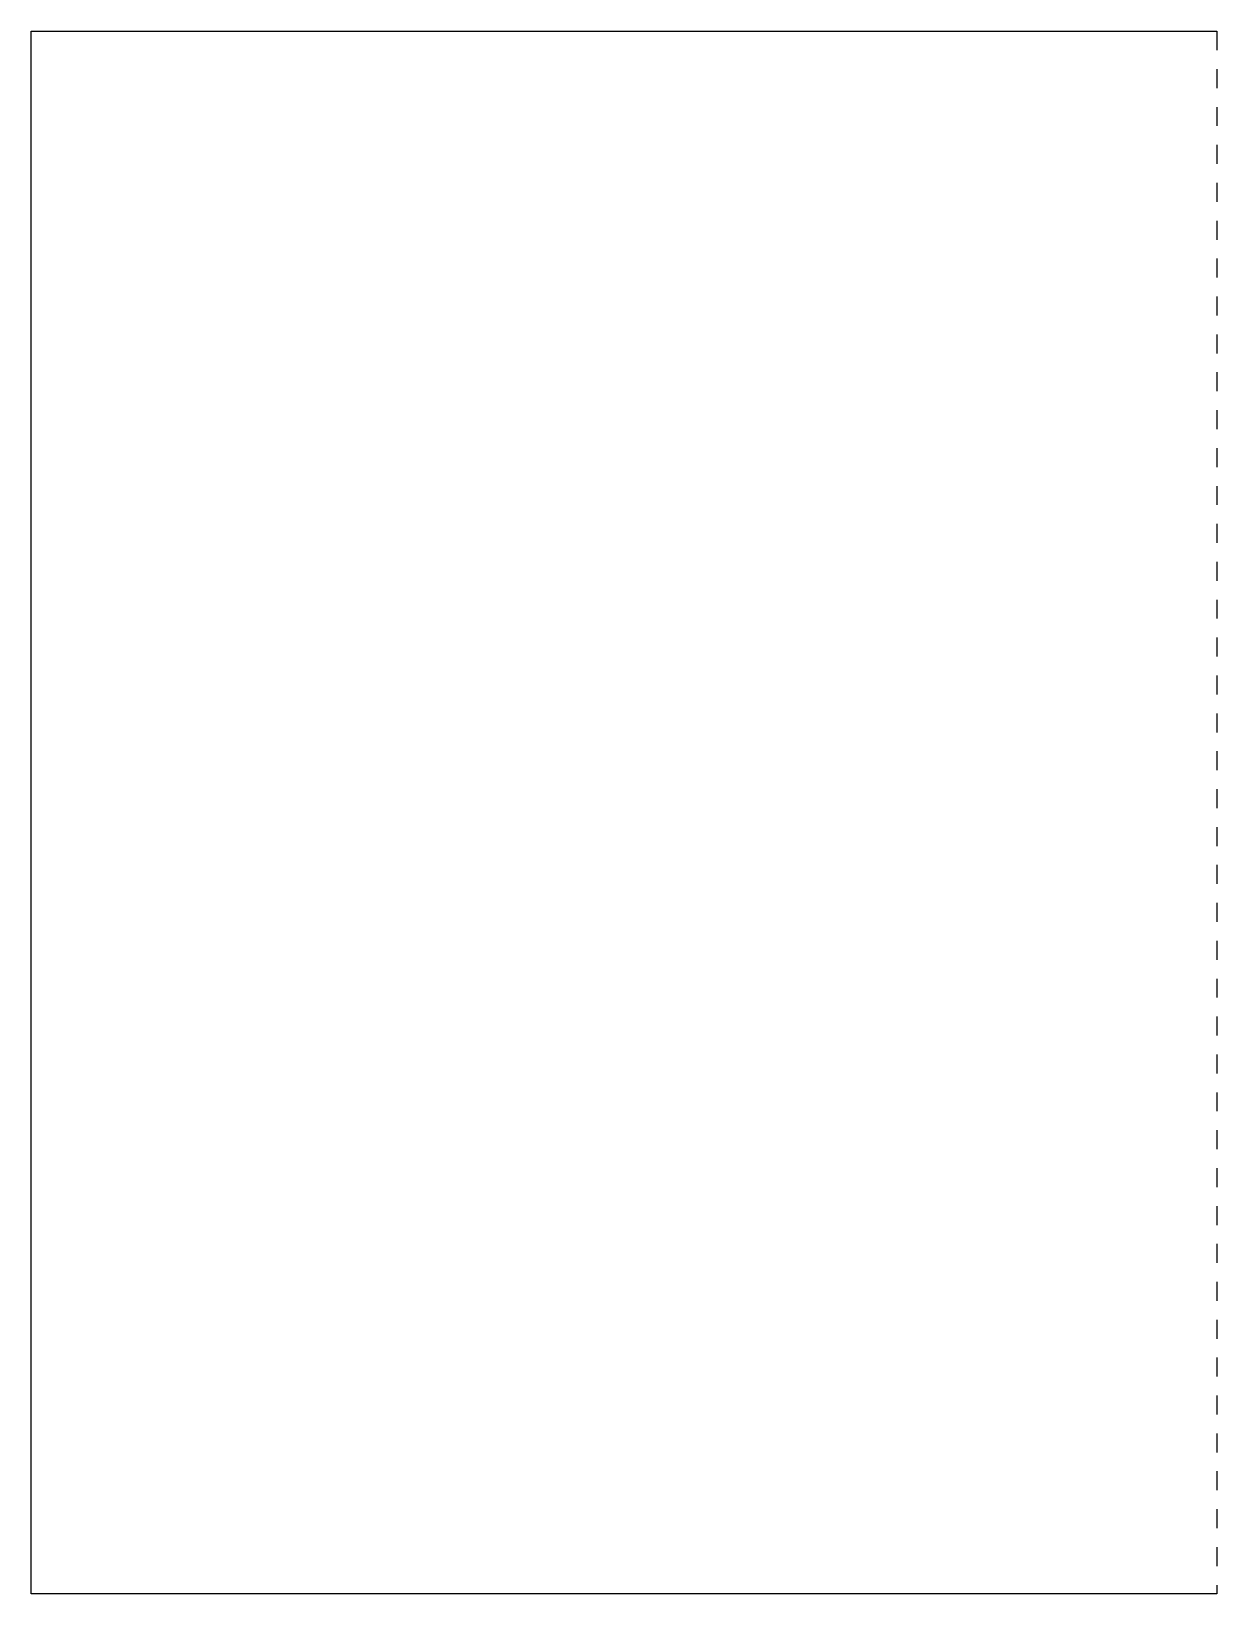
# Model space of a CAD drawing. Header units: millimetres. Extents: x -141 to 124, y -80 to 95.
# Drawn here: x -140.9 to -8.5, y -79.8 to 94.7 of the extents above; entities that cross this region are included whole.
import ezdxf
from ezdxf.lldxf.tags import DXFTag

# ---------------------------------------------------------------- set-up
doc = ezdxf.new("R2010")
doc.units = ezdxf.units.MM
doc.header["$MEASUREMENT"] = 0
doc.layers.add('Capa 1', color=7, linetype='Continuous')
tags = doc.linetypes.add('New Line1', pattern=[0.2, 0.1, -0.1]).pattern_tags.tags
tags[6:7] = [DXFTag(74, 4), DXFTag(75, 0), DXFTag(340, '0'), DXFTag(46, 1.0), DXFTag(50, 0.0), DXFTag(44, 0.0), DXFTag(45, 0.0)]
tags[4:5] = [DXFTag(74, 4), DXFTag(75, 0), DXFTag(340, '0'), DXFTag(46, 1.0), DXFTag(50, 0.0), DXFTag(44, 0.0), DXFTag(45, 0.0)]
tags = doc.linetypes.add('New Line10', pattern=[0.2, 0.1, -0.1]).pattern_tags.tags
tags[6:7] = [DXFTag(74, 4), DXFTag(75, 0), DXFTag(340, '0'), DXFTag(46, 1.0), DXFTag(50, 0.0), DXFTag(44, 0.0), DXFTag(45, 0.0)]
tags[4:5] = [DXFTag(74, 4), DXFTag(75, 0), DXFTag(340, '0'), DXFTag(46, 1.0), DXFTag(50, 0.0), DXFTag(44, 0.0), DXFTag(45, 0.0)]
tags = doc.linetypes.add('New Line11', pattern=[0.2, 0.1, -0.1]).pattern_tags.tags
tags[6:7] = [DXFTag(74, 4), DXFTag(75, 0), DXFTag(340, '0'), DXFTag(46, 1.0), DXFTag(50, 0.0), DXFTag(44, 0.0), DXFTag(45, 0.0)]
tags[4:5] = [DXFTag(74, 4), DXFTag(75, 0), DXFTag(340, '0'), DXFTag(46, 1.0), DXFTag(50, 0.0), DXFTag(44, 0.0), DXFTag(45, 0.0)]
tags = doc.linetypes.add('New Line12', pattern=[0.2, 0.1, -0.1]).pattern_tags.tags
tags[6:7] = [DXFTag(74, 4), DXFTag(75, 0), DXFTag(340, '0'), DXFTag(46, 1.0), DXFTag(50, 0.0), DXFTag(44, 0.0), DXFTag(45, 0.0)]
tags[4:5] = [DXFTag(74, 4), DXFTag(75, 0), DXFTag(340, '0'), DXFTag(46, 1.0), DXFTag(50, 0.0), DXFTag(44, 0.0), DXFTag(45, 0.0)]
tags = doc.linetypes.add('New Line13', pattern=[0.2, 0.1, -0.1]).pattern_tags.tags
tags[6:7] = [DXFTag(74, 4), DXFTag(75, 0), DXFTag(340, '0'), DXFTag(46, 1.0), DXFTag(50, 0.0), DXFTag(44, 0.0), DXFTag(45, 0.0)]
tags[4:5] = [DXFTag(74, 4), DXFTag(75, 0), DXFTag(340, '0'), DXFTag(46, 1.0), DXFTag(50, 0.0), DXFTag(44, 0.0), DXFTag(45, 0.0)]
tags = doc.linetypes.add('New Line14', pattern=[0.2, 0.1, -0.1]).pattern_tags.tags
tags[6:7] = [DXFTag(74, 4), DXFTag(75, 0), DXFTag(340, '0'), DXFTag(46, 1.0), DXFTag(50, 0.0), DXFTag(44, 0.0), DXFTag(45, 0.0)]
tags[4:5] = [DXFTag(74, 4), DXFTag(75, 0), DXFTag(340, '0'), DXFTag(46, 1.0), DXFTag(50, 0.0), DXFTag(44, 0.0), DXFTag(45, 0.0)]
tags = doc.linetypes.add('New Line15', pattern=[0.2, 0.1, -0.1]).pattern_tags.tags
tags[6:7] = [DXFTag(74, 4), DXFTag(75, 0), DXFTag(340, '0'), DXFTag(46, 1.0), DXFTag(50, 0.0), DXFTag(44, 0.0), DXFTag(45, 0.0)]
tags[4:5] = [DXFTag(74, 4), DXFTag(75, 0), DXFTag(340, '0'), DXFTag(46, 1.0), DXFTag(50, 0.0), DXFTag(44, 0.0), DXFTag(45, 0.0)]
tags = doc.linetypes.add('New Line16', pattern=[0.2, 0.1, -0.1]).pattern_tags.tags
tags[6:7] = [DXFTag(74, 4), DXFTag(75, 0), DXFTag(340, '0'), DXFTag(46, 1.0), DXFTag(50, 0.0), DXFTag(44, 0.0), DXFTag(45, 0.0)]
tags[4:5] = [DXFTag(74, 4), DXFTag(75, 0), DXFTag(340, '0'), DXFTag(46, 1.0), DXFTag(50, 0.0), DXFTag(44, 0.0), DXFTag(45, 0.0)]
tags = doc.linetypes.add('New Line17', pattern=[0.2, 0.1, -0.1]).pattern_tags.tags
tags[6:7] = [DXFTag(74, 4), DXFTag(75, 0), DXFTag(340, '0'), DXFTag(46, 1.0), DXFTag(50, 0.0), DXFTag(44, 0.0), DXFTag(45, 0.0)]
tags[4:5] = [DXFTag(74, 4), DXFTag(75, 0), DXFTag(340, '0'), DXFTag(46, 1.0), DXFTag(50, 0.0), DXFTag(44, 0.0), DXFTag(45, 0.0)]
tags = doc.linetypes.add('New Line18', pattern=[0.2, 0.1, -0.1]).pattern_tags.tags
tags[6:7] = [DXFTag(74, 4), DXFTag(75, 0), DXFTag(340, '0'), DXFTag(46, 1.0), DXFTag(50, 0.0), DXFTag(44, 0.0), DXFTag(45, 0.0)]
tags[4:5] = [DXFTag(74, 4), DXFTag(75, 0), DXFTag(340, '0'), DXFTag(46, 1.0), DXFTag(50, 0.0), DXFTag(44, 0.0), DXFTag(45, 0.0)]
tags = doc.linetypes.add('New Line19', pattern=[0.2, 0.1, -0.1]).pattern_tags.tags
tags[6:7] = [DXFTag(74, 4), DXFTag(75, 0), DXFTag(340, '0'), DXFTag(46, 1.0), DXFTag(50, 0.0), DXFTag(44, 0.0), DXFTag(45, 0.0)]
tags[4:5] = [DXFTag(74, 4), DXFTag(75, 0), DXFTag(340, '0'), DXFTag(46, 1.0), DXFTag(50, 0.0), DXFTag(44, 0.0), DXFTag(45, 0.0)]
tags = doc.linetypes.add('New Line2', pattern=[0.2, 0.1, -0.1]).pattern_tags.tags
tags[6:7] = [DXFTag(74, 4), DXFTag(75, 0), DXFTag(340, '0'), DXFTag(46, 1.0), DXFTag(50, 0.0), DXFTag(44, 0.0), DXFTag(45, 0.0)]
tags[4:5] = [DXFTag(74, 4), DXFTag(75, 0), DXFTag(340, '0'), DXFTag(46, 1.0), DXFTag(50, 0.0), DXFTag(44, 0.0), DXFTag(45, 0.0)]
tags = doc.linetypes.add('New Line20', pattern=[0.2, 0.1, -0.1]).pattern_tags.tags
tags[6:7] = [DXFTag(74, 4), DXFTag(75, 0), DXFTag(340, '0'), DXFTag(46, 1.0), DXFTag(50, 0.0), DXFTag(44, 0.0), DXFTag(45, 0.0)]
tags[4:5] = [DXFTag(74, 4), DXFTag(75, 0), DXFTag(340, '0'), DXFTag(46, 1.0), DXFTag(50, 0.0), DXFTag(44, 0.0), DXFTag(45, 0.0)]
tags = doc.linetypes.add('New Line21', pattern=[0.2, 0.1, -0.1]).pattern_tags.tags
tags[6:7] = [DXFTag(74, 4), DXFTag(75, 0), DXFTag(340, '0'), DXFTag(46, 1.0), DXFTag(50, 0.0), DXFTag(44, 0.0), DXFTag(45, 0.0)]
tags[4:5] = [DXFTag(74, 4), DXFTag(75, 0), DXFTag(340, '0'), DXFTag(46, 1.0), DXFTag(50, 0.0), DXFTag(44, 0.0), DXFTag(45, 0.0)]
tags = doc.linetypes.add('New Line22', pattern=[0.2, 0.1, -0.1]).pattern_tags.tags
tags[6:7] = [DXFTag(74, 4), DXFTag(75, 0), DXFTag(340, '0'), DXFTag(46, 1.0), DXFTag(50, 0.0), DXFTag(44, 0.0), DXFTag(45, 0.0)]
tags[4:5] = [DXFTag(74, 4), DXFTag(75, 0), DXFTag(340, '0'), DXFTag(46, 1.0), DXFTag(50, 0.0), DXFTag(44, 0.0), DXFTag(45, 0.0)]
tags = doc.linetypes.add('New Line23', pattern=[0.2, 0.1, -0.1]).pattern_tags.tags
tags[6:7] = [DXFTag(74, 4), DXFTag(75, 0), DXFTag(340, '0'), DXFTag(46, 1.0), DXFTag(50, 0.0), DXFTag(44, 0.0), DXFTag(45, 0.0)]
tags[4:5] = [DXFTag(74, 4), DXFTag(75, 0), DXFTag(340, '0'), DXFTag(46, 1.0), DXFTag(50, 0.0), DXFTag(44, 0.0), DXFTag(45, 0.0)]
tags = doc.linetypes.add('New Line24', pattern=[0.2, 0.1, -0.1]).pattern_tags.tags
tags[6:7] = [DXFTag(74, 4), DXFTag(75, 0), DXFTag(340, '0'), DXFTag(46, 1.0), DXFTag(50, 0.0), DXFTag(44, 0.0), DXFTag(45, 0.0)]
tags[4:5] = [DXFTag(74, 4), DXFTag(75, 0), DXFTag(340, '0'), DXFTag(46, 1.0), DXFTag(50, 0.0), DXFTag(44, 0.0), DXFTag(45, 0.0)]
tags = doc.linetypes.add('New Line25', pattern=[0.2, 0.1, -0.1]).pattern_tags.tags
tags[6:7] = [DXFTag(74, 4), DXFTag(75, 0), DXFTag(340, '0'), DXFTag(46, 1.0), DXFTag(50, 0.0), DXFTag(44, 0.0), DXFTag(45, 0.0)]
tags[4:5] = [DXFTag(74, 4), DXFTag(75, 0), DXFTag(340, '0'), DXFTag(46, 1.0), DXFTag(50, 0.0), DXFTag(44, 0.0), DXFTag(45, 0.0)]
tags = doc.linetypes.add('New Line26', pattern=[0.2, 0.1, -0.1]).pattern_tags.tags
tags[6:7] = [DXFTag(74, 4), DXFTag(75, 0), DXFTag(340, '0'), DXFTag(46, 1.0), DXFTag(50, 0.0), DXFTag(44, 0.0), DXFTag(45, 0.0)]
tags[4:5] = [DXFTag(74, 4), DXFTag(75, 0), DXFTag(340, '0'), DXFTag(46, 1.0), DXFTag(50, 0.0), DXFTag(44, 0.0), DXFTag(45, 0.0)]
tags = doc.linetypes.add('New Line27', pattern=[0.2, 0.1, -0.1]).pattern_tags.tags
tags[6:7] = [DXFTag(74, 4), DXFTag(75, 0), DXFTag(340, '0'), DXFTag(46, 1.0), DXFTag(50, 0.0), DXFTag(44, 0.0), DXFTag(45, 0.0)]
tags[4:5] = [DXFTag(74, 4), DXFTag(75, 0), DXFTag(340, '0'), DXFTag(46, 1.0), DXFTag(50, 0.0), DXFTag(44, 0.0), DXFTag(45, 0.0)]
tags = doc.linetypes.add('New Line28', pattern=[0.2, 0.1, -0.1]).pattern_tags.tags
tags[6:7] = [DXFTag(74, 4), DXFTag(75, 0), DXFTag(340, '0'), DXFTag(46, 1.0), DXFTag(50, 0.0), DXFTag(44, 0.0), DXFTag(45, 0.0)]
tags[4:5] = [DXFTag(74, 4), DXFTag(75, 0), DXFTag(340, '0'), DXFTag(46, 1.0), DXFTag(50, 0.0), DXFTag(44, 0.0), DXFTag(45, 0.0)]
tags = doc.linetypes.add('New Line29', pattern=[0.2, 0.1, -0.1]).pattern_tags.tags
tags[6:7] = [DXFTag(74, 4), DXFTag(75, 0), DXFTag(340, '0'), DXFTag(46, 1.0), DXFTag(50, 0.0), DXFTag(44, 0.0), DXFTag(45, 0.0)]
tags[4:5] = [DXFTag(74, 4), DXFTag(75, 0), DXFTag(340, '0'), DXFTag(46, 1.0), DXFTag(50, 0.0), DXFTag(44, 0.0), DXFTag(45, 0.0)]
tags = doc.linetypes.add('New Line3', pattern=[0.2, 0.1, -0.1]).pattern_tags.tags
tags[6:7] = [DXFTag(74, 4), DXFTag(75, 0), DXFTag(340, '0'), DXFTag(46, 1.0), DXFTag(50, 0.0), DXFTag(44, 0.0), DXFTag(45, 0.0)]
tags[4:5] = [DXFTag(74, 4), DXFTag(75, 0), DXFTag(340, '0'), DXFTag(46, 1.0), DXFTag(50, 0.0), DXFTag(44, 0.0), DXFTag(45, 0.0)]
tags = doc.linetypes.add('New Line30', pattern=[0.2, 0.1, -0.1]).pattern_tags.tags
tags[6:7] = [DXFTag(74, 4), DXFTag(75, 0), DXFTag(340, '0'), DXFTag(46, 1.0), DXFTag(50, 0.0), DXFTag(44, 0.0), DXFTag(45, 0.0)]
tags[4:5] = [DXFTag(74, 4), DXFTag(75, 0), DXFTag(340, '0'), DXFTag(46, 1.0), DXFTag(50, 0.0), DXFTag(44, 0.0), DXFTag(45, 0.0)]
tags = doc.linetypes.add('New Line31', pattern=[0.2, 0.1, -0.1]).pattern_tags.tags
tags[6:7] = [DXFTag(74, 4), DXFTag(75, 0), DXFTag(340, '0'), DXFTag(46, 1.0), DXFTag(50, 0.0), DXFTag(44, 0.0), DXFTag(45, 0.0)]
tags[4:5] = [DXFTag(74, 4), DXFTag(75, 0), DXFTag(340, '0'), DXFTag(46, 1.0), DXFTag(50, 0.0), DXFTag(44, 0.0), DXFTag(45, 0.0)]
tags = doc.linetypes.add('New Line32', pattern=[0.2, 0.1, -0.1]).pattern_tags.tags
tags[6:7] = [DXFTag(74, 4), DXFTag(75, 0), DXFTag(340, '0'), DXFTag(46, 1.0), DXFTag(50, 0.0), DXFTag(44, 0.0), DXFTag(45, 0.0)]
tags[4:5] = [DXFTag(74, 4), DXFTag(75, 0), DXFTag(340, '0'), DXFTag(46, 1.0), DXFTag(50, 0.0), DXFTag(44, 0.0), DXFTag(45, 0.0)]
tags = doc.linetypes.add('New Line33', pattern=[0.2, 0.1, -0.1]).pattern_tags.tags
tags[6:7] = [DXFTag(74, 4), DXFTag(75, 0), DXFTag(340, '0'), DXFTag(46, 1.0), DXFTag(50, 0.0), DXFTag(44, 0.0), DXFTag(45, 0.0)]
tags[4:5] = [DXFTag(74, 4), DXFTag(75, 0), DXFTag(340, '0'), DXFTag(46, 1.0), DXFTag(50, 0.0), DXFTag(44, 0.0), DXFTag(45, 0.0)]
tags = doc.linetypes.add('New Line34', pattern=[0.2, 0.1, -0.1]).pattern_tags.tags
tags[6:7] = [DXFTag(74, 4), DXFTag(75, 0), DXFTag(340, '0'), DXFTag(46, 1.0), DXFTag(50, 0.0), DXFTag(44, 0.0), DXFTag(45, 0.0)]
tags[4:5] = [DXFTag(74, 4), DXFTag(75, 0), DXFTag(340, '0'), DXFTag(46, 1.0), DXFTag(50, 0.0), DXFTag(44, 0.0), DXFTag(45, 0.0)]
tags = doc.linetypes.add('New Line35', pattern=[0.2, 0.1, -0.1]).pattern_tags.tags
tags[6:7] = [DXFTag(74, 4), DXFTag(75, 0), DXFTag(340, '0'), DXFTag(46, 1.0), DXFTag(50, 0.0), DXFTag(44, 0.0), DXFTag(45, 0.0)]
tags[4:5] = [DXFTag(74, 4), DXFTag(75, 0), DXFTag(340, '0'), DXFTag(46, 1.0), DXFTag(50, 0.0), DXFTag(44, 0.0), DXFTag(45, 0.0)]
tags = doc.linetypes.add('New Line36', pattern=[0.2, 0.1, -0.1]).pattern_tags.tags
tags[6:7] = [DXFTag(74, 4), DXFTag(75, 0), DXFTag(340, '0'), DXFTag(46, 1.0), DXFTag(50, 0.0), DXFTag(44, 0.0), DXFTag(45, 0.0)]
tags[4:5] = [DXFTag(74, 4), DXFTag(75, 0), DXFTag(340, '0'), DXFTag(46, 1.0), DXFTag(50, 0.0), DXFTag(44, 0.0), DXFTag(45, 0.0)]
tags = doc.linetypes.add('New Line37', pattern=[0.2, 0.1, -0.1]).pattern_tags.tags
tags[6:7] = [DXFTag(74, 4), DXFTag(75, 0), DXFTag(340, '0'), DXFTag(46, 1.0), DXFTag(50, 0.0), DXFTag(44, 0.0), DXFTag(45, 0.0)]
tags[4:5] = [DXFTag(74, 4), DXFTag(75, 0), DXFTag(340, '0'), DXFTag(46, 1.0), DXFTag(50, 0.0), DXFTag(44, 0.0), DXFTag(45, 0.0)]
tags = doc.linetypes.add('New Line38', pattern=[0.2, 0.1, -0.1]).pattern_tags.tags
tags[6:7] = [DXFTag(74, 4), DXFTag(75, 0), DXFTag(340, '0'), DXFTag(46, 1.0), DXFTag(50, 0.0), DXFTag(44, 0.0), DXFTag(45, 0.0)]
tags[4:5] = [DXFTag(74, 4), DXFTag(75, 0), DXFTag(340, '0'), DXFTag(46, 1.0), DXFTag(50, 0.0), DXFTag(44, 0.0), DXFTag(45, 0.0)]
tags = doc.linetypes.add('New Line39', pattern=[0.2, 0.1, -0.1]).pattern_tags.tags
tags[6:7] = [DXFTag(74, 4), DXFTag(75, 0), DXFTag(340, '0'), DXFTag(46, 1.0), DXFTag(50, 0.0), DXFTag(44, 0.0), DXFTag(45, 0.0)]
tags[4:5] = [DXFTag(74, 4), DXFTag(75, 0), DXFTag(340, '0'), DXFTag(46, 1.0), DXFTag(50, 0.0), DXFTag(44, 0.0), DXFTag(45, 0.0)]
tags = doc.linetypes.add('New Line4', pattern=[0.2, 0.1, -0.1]).pattern_tags.tags
tags[6:7] = [DXFTag(74, 4), DXFTag(75, 0), DXFTag(340, '0'), DXFTag(46, 1.0), DXFTag(50, 0.0), DXFTag(44, 0.0), DXFTag(45, 0.0)]
tags[4:5] = [DXFTag(74, 4), DXFTag(75, 0), DXFTag(340, '0'), DXFTag(46, 1.0), DXFTag(50, 0.0), DXFTag(44, 0.0), DXFTag(45, 0.0)]
tags = doc.linetypes.add('New Line40', pattern=[0.2, 0.1, -0.1]).pattern_tags.tags
tags[6:7] = [DXFTag(74, 4), DXFTag(75, 0), DXFTag(340, '0'), DXFTag(46, 1.0), DXFTag(50, 0.0), DXFTag(44, 0.0), DXFTag(45, 0.0)]
tags[4:5] = [DXFTag(74, 4), DXFTag(75, 0), DXFTag(340, '0'), DXFTag(46, 1.0), DXFTag(50, 0.0), DXFTag(44, 0.0), DXFTag(45, 0.0)]
tags = doc.linetypes.add('New Line41', pattern=[0.2, 0.1, -0.1]).pattern_tags.tags
tags[6:7] = [DXFTag(74, 4), DXFTag(75, 0), DXFTag(340, '0'), DXFTag(46, 1.0), DXFTag(50, 0.0), DXFTag(44, 0.0), DXFTag(45, 0.0)]
tags[4:5] = [DXFTag(74, 4), DXFTag(75, 0), DXFTag(340, '0'), DXFTag(46, 1.0), DXFTag(50, 0.0), DXFTag(44, 0.0), DXFTag(45, 0.0)]
tags = doc.linetypes.add('New Line42', pattern=[0.2, 0.1, -0.1]).pattern_tags.tags
tags[6:7] = [DXFTag(74, 4), DXFTag(75, 0), DXFTag(340, '0'), DXFTag(46, 1.0), DXFTag(50, 0.0), DXFTag(44, 0.0), DXFTag(45, 0.0)]
tags[4:5] = [DXFTag(74, 4), DXFTag(75, 0), DXFTag(340, '0'), DXFTag(46, 1.0), DXFTag(50, 0.0), DXFTag(44, 0.0), DXFTag(45, 0.0)]
tags = doc.linetypes.add('New Line5', pattern=[0.2, 0.1, -0.1]).pattern_tags.tags
tags[6:7] = [DXFTag(74, 4), DXFTag(75, 0), DXFTag(340, '0'), DXFTag(46, 1.0), DXFTag(50, 0.0), DXFTag(44, 0.0), DXFTag(45, 0.0)]
tags[4:5] = [DXFTag(74, 4), DXFTag(75, 0), DXFTag(340, '0'), DXFTag(46, 1.0), DXFTag(50, 0.0), DXFTag(44, 0.0), DXFTag(45, 0.0)]
tags = doc.linetypes.add('New Line6', pattern=[0.2, 0.1, -0.1]).pattern_tags.tags
tags[6:7] = [DXFTag(74, 4), DXFTag(75, 0), DXFTag(340, '0'), DXFTag(46, 1.0), DXFTag(50, 0.0), DXFTag(44, 0.0), DXFTag(45, 0.0)]
tags[4:5] = [DXFTag(74, 4), DXFTag(75, 0), DXFTag(340, '0'), DXFTag(46, 1.0), DXFTag(50, 0.0), DXFTag(44, 0.0), DXFTag(45, 0.0)]
tags = doc.linetypes.add('New Line7', pattern=[0.2, 0.1, -0.1]).pattern_tags.tags
tags[6:7] = [DXFTag(74, 4), DXFTag(75, 0), DXFTag(340, '0'), DXFTag(46, 1.0), DXFTag(50, 0.0), DXFTag(44, 0.0), DXFTag(45, 0.0)]
tags[4:5] = [DXFTag(74, 4), DXFTag(75, 0), DXFTag(340, '0'), DXFTag(46, 1.0), DXFTag(50, 0.0), DXFTag(44, 0.0), DXFTag(45, 0.0)]
tags = doc.linetypes.add('New Line8', pattern=[0.2, 0.1, -0.1]).pattern_tags.tags
tags[6:7] = [DXFTag(74, 4), DXFTag(75, 0), DXFTag(340, '0'), DXFTag(46, 1.0), DXFTag(50, 0.0), DXFTag(44, 0.0), DXFTag(45, 0.0)]
tags[4:5] = [DXFTag(74, 4), DXFTag(75, 0), DXFTag(340, '0'), DXFTag(46, 1.0), DXFTag(50, 0.0), DXFTag(44, 0.0), DXFTag(45, 0.0)]
tags = doc.linetypes.add('New Line9', pattern=[0.2, 0.1, -0.1]).pattern_tags.tags
tags[6:7] = [DXFTag(74, 4), DXFTag(75, 0), DXFTag(340, '0'), DXFTag(46, 1.0), DXFTag(50, 0.0), DXFTag(44, 0.0), DXFTag(45, 0.0)]
tags[4:5] = [DXFTag(74, 4), DXFTag(75, 0), DXFTag(340, '0'), DXFTag(46, 1.0), DXFTag(50, 0.0), DXFTag(44, 0.0), DXFTag(45, 0.0)]

msp = doc.modelspace()

# ---------------------------------------------------------------- linework, layer by layer
at = {"layer": 'Capa 1', "lineweight": 25}
msp.add_open_spline([(-8.4665, -79.8108), (-8.4665, -79.8108), (-140.9108, -79.8108), (-140.9108, -79.8108), (-140.9108, -79.8108), (-140.9108, -79.8108), (-140.9108, 94.7307), (-140.9108, 94.7307), (-140.9108, 94.7307), (-140.9108, 94.7307), (-8.4665, 94.7307), (-8.4665, 94.7307)], degree=3, knots=[0, 0, 0, 0, 0.25, 0.25, 0.25, 0.25, 0.5, 0.5, 0.5, 0.5, 1, 1, 1, 1], dxfattribs=at)
at = {"layer": 'Capa 1', "linetype": 'New Line1', "lineweight": 25}
msp.add_open_spline([(-8.4665, 94.7306), (-8.4665, 94.7306), (-8.4665, 93.9932), (-8.4665, 92.614)], degree=3, dxfattribs=at)
at = {"layer": 'Capa 1', "linetype": 'New Line2', "lineweight": 25}
msp.add_open_spline([(-8.4665, 90.4976), (-8.4665, 89.8581), (-8.4665, 89.1514), (-8.4665, 88.381)], degree=3, dxfattribs=at)
at = {"layer": 'Capa 1', "linetype": 'New Line3', "lineweight": 25}
msp.add_open_spline([(-8.4665, 86.2645), (-8.4665, 85.5938), (-8.4665, 84.8877), (-8.4665, 84.1478)], degree=3, dxfattribs=at)
at = {"layer": 'Capa 1', "linetype": 'New Line4', "lineweight": 25}
msp.add_open_spline([(-8.4665, 82.0313), (-8.4665, 81.3489), (-8.4665, 80.643), (-8.4665, 79.9146)], degree=3, dxfattribs=at)
at = {"layer": 'Capa 1', "linetype": 'New Line5', "lineweight": 25}
msp.add_open_spline([(-8.4665, 77.7981), (-8.4665, 77.1095), (-8.4665, 76.4037), (-8.4665, 75.6814)], degree=3, dxfattribs=at)
at = {"layer": 'Capa 1', "linetype": 'New Line6', "lineweight": 25}
msp.add_open_spline([(-8.4665, 73.5647), (-8.4665, 72.8723), (-8.4665, 72.1665), (-8.4665, 71.4478)], degree=3, dxfattribs=at)
at = {"layer": 'Capa 1', "linetype": 'New Line7', "lineweight": 25}
msp.add_open_spline([(-8.4665, 69.3311), (-8.4665, 68.6361), (-8.4665, 67.9303), (-8.4665, 67.2142)], degree=3, dxfattribs=at)
at = {"layer": 'Capa 1', "linetype": 'New Line8', "lineweight": 25}
msp.add_open_spline([(-8.4665, 65.0977), (-8.4665, 64.4009), (-8.4665, 63.6951), (-8.4665, 62.9809)], degree=3, dxfattribs=at)
at = {"layer": 'Capa 1', "linetype": 'New Line9', "lineweight": 25}
msp.add_open_spline([(-8.4665, 60.8644), (-8.4665, 60.1662), (-8.4665, 59.4606), (-8.4665, 58.7479)], degree=3, dxfattribs=at)
at = {"layer": 'Capa 1', "linetype": 'New Line10', "lineweight": 25}
msp.add_open_spline([(-8.4665, 56.6313), (-8.4665, 55.9319), (-8.4665, 55.2262), (-8.4665, 54.5146)], degree=3, dxfattribs=at)
at = {"layer": 'Capa 1', "linetype": 'New Line11', "lineweight": 25}
msp.add_open_spline([(-8.4665, 52.3977), (-8.4665, 51.6973), (-8.4665, 50.9917), (-8.4665, 50.2809)], degree=3, dxfattribs=at)
at = {"layer": 'Capa 1', "linetype": 'New Line12', "lineweight": 25}
msp.add_open_spline([(-8.4665, 48.1645), (-8.4665, 47.4633), (-8.4665, 46.7576), (-8.4665, 46.0476)], degree=3, dxfattribs=at)
at = {"layer": 'Capa 1', "linetype": 'New Line13', "lineweight": 25}
msp.add_open_spline([(-8.4665, 43.9308), (-8.4665, 43.229), (-8.4665, 42.5235), (-8.4665, 41.8143)], degree=3, dxfattribs=at)
at = {"layer": 'Capa 1', "linetype": 'New Line14', "lineweight": 25}
msp.add_open_spline([(-8.4665, 39.6977), (-8.4665, 38.9954), (-8.4665, 38.2898), (-8.4665, 37.5812)], degree=3, dxfattribs=at)
at = {"layer": 'Capa 1', "linetype": 'New Line15', "lineweight": 25}
msp.add_open_spline([(-8.4665, 35.4643), (-8.4665, 34.7614), (-8.4665, 34.0557), (-8.4665, 33.3475)], degree=3, dxfattribs=at)
at = {"layer": 'Capa 1', "linetype": 'New Line16', "lineweight": 25}
msp.add_open_spline([(-8.4665, 31.231), (-8.4665, 30.5276), (-8.4665, 29.8219), (-8.4665, 29.1142)], degree=3, dxfattribs=at)
at = {"layer": 'Capa 1', "linetype": 'New Line17', "lineweight": 25}
msp.add_open_spline([(-8.4665, 26.9976), (-8.4665, 26.2937), (-8.4665, 25.588), (-8.4665, 24.8807)], degree=3, dxfattribs=at)
at = {"layer": 'Capa 1', "linetype": 'New Line18', "lineweight": 25}
msp.add_open_spline([(-8.4665, 22.7642), (-8.4665, 22.06), (-8.4665, 21.3544), (-8.4665, 20.6476)], degree=3, dxfattribs=at)
at = {"layer": 'Capa 1', "linetype": 'New Line19', "lineweight": 25}
msp.add_open_spline([(-8.4665, 18.531), (-8.4665, 17.8263), (-8.4665, 17.1206), (-8.4665, 16.4142)], degree=3, dxfattribs=at)
at = {"layer": 'Capa 1', "linetype": 'New Line20', "lineweight": 25}
msp.add_open_spline([(-8.4665, 14.2973), (-8.4665, 13.5923), (-8.4665, 12.8866), (-8.4665, 12.1806)], degree=3, dxfattribs=at)
at = {"layer": 'Capa 1', "linetype": 'New Line21', "lineweight": 25}
msp.add_open_spline([(-8.4665, 10.0642), (-8.4665, 9.3587), (-8.4665, 8.6531), (-8.4665, 7.9473)], degree=3, dxfattribs=at)
at = {"layer": 'Capa 1', "linetype": 'New Line22', "lineweight": 25}
msp.add_open_spline([(-8.4665, 5.8307), (-8.4665, 5.125), (-8.4665, 4.4194), (-8.4665, 3.7141)], degree=3, dxfattribs=at)
at = {"layer": 'Capa 1', "linetype": 'New Line23', "lineweight": 25}
msp.add_open_spline([(-8.4665, 1.5972), (-8.4665, 0.8911), (-8.4665, 0.1855), (-8.4665, -0.5194)], degree=3, dxfattribs=at)
at = {"layer": 'Capa 1', "linetype": 'New Line24', "lineweight": 25}
msp.add_open_spline([(-8.4665, -2.6361), (-8.4665, -3.3426), (-8.4665, -4.0483), (-8.4665, -4.7529)], degree=3, dxfattribs=at)
at = {"layer": 'Capa 1', "linetype": 'New Line25', "lineweight": 25}
msp.add_open_spline([(-8.4665, -6.8695), (-8.4665, -7.5764), (-8.4665, -8.2821), (-8.4665, -8.9863)], degree=3, dxfattribs=at)
at = {"layer": 'Capa 1', "linetype": 'New Line26', "lineweight": 25}
msp.add_open_spline([(-8.4665, -11.103), (-8.4665, -11.8103), (-8.4665, -12.5159), (-8.4665, -13.2196)], degree=3, dxfattribs=at)
at = {"layer": 'Capa 1', "linetype": 'New Line27', "lineweight": 25}
msp.add_open_spline([(-8.4665, -15.3363), (-8.4665, -16.0441), (-8.4665, -16.7497), (-8.4665, -17.453)], degree=3, dxfattribs=at)
at = {"layer": 'Capa 1', "linetype": 'New Line28', "lineweight": 25}
msp.add_open_spline([(-8.4665, -19.5697), (-8.4665, -20.278), (-8.4665, -20.9836), (-8.4665, -21.6863)], degree=3, dxfattribs=at)
at = {"layer": 'Capa 1', "linetype": 'New Line29', "lineweight": 25}
msp.add_open_spline([(-8.4665, -23.8031), (-8.4665, -24.5118), (-8.4665, -25.2175), (-8.4665, -25.9197)], degree=3, dxfattribs=at)
at = {"layer": 'Capa 1', "linetype": 'New Line30', "lineweight": 25}
msp.add_open_spline([(-8.4665, -28.0361), (-8.4665, -28.7455), (-8.4665, -29.4512), (-8.4665, -30.1529)], degree=3, dxfattribs=at)
at = {"layer": 'Capa 1', "linetype": 'New Line31', "lineweight": 25}
msp.add_open_spline([(-8.4665, -32.2696), (-8.4665, -32.9797), (-8.4665, -33.6854), (-8.4665, -34.3863)], degree=3, dxfattribs=at)
at = {"layer": 'Capa 1', "linetype": 'New Line32', "lineweight": 25}
msp.add_open_spline([(-8.4665, -36.5027), (-8.4665, -37.2136), (-8.4665, -37.9192), (-8.4665, -38.6193)], degree=3, dxfattribs=at)
at = {"layer": 'Capa 1', "linetype": 'New Line33', "lineweight": 25}
msp.add_open_spline([(-8.4665, -40.7357), (-8.4665, -41.4476), (-8.4665, -42.1533), (-8.4665, -42.8524)], degree=3, dxfattribs=at)
at = {"layer": 'Capa 1', "linetype": 'New Line34', "lineweight": 25}
msp.add_open_spline([(-8.4665, -44.9692), (-8.4665, -45.6822), (-8.4665, -46.3878), (-8.4665, -47.0857)], degree=3, dxfattribs=at)
at = {"layer": 'Capa 1', "linetype": 'New Line35', "lineweight": 25}
msp.add_open_spline([(-8.4665, -49.2025), (-8.4665, -49.917), (-8.4665, -50.6226), (-8.4665, -51.3189)], degree=3, dxfattribs=at)
at = {"layer": 'Capa 1', "linetype": 'New Line36', "lineweight": 25}
msp.add_open_spline([(-8.4665, -53.4354), (-8.4665, -54.1521), (-8.4665, -54.8578), (-8.4665, -55.5521)], degree=3, dxfattribs=at)
at = {"layer": 'Capa 1', "linetype": 'New Line37', "lineweight": 25}
msp.add_open_spline([(-8.4665, -57.6687), (-8.4665, -58.3883), (-8.4665, -59.0942), (-8.4665, -59.7857)], degree=3, dxfattribs=at)
at = {"layer": 'Capa 1', "linetype": 'New Line38', "lineweight": 25}
msp.add_open_spline([(-8.4665, -61.9026), (-8.4665, -62.6262), (-8.4665, -63.3319), (-8.4665, -64.019)], degree=3, dxfattribs=at)
at = {"layer": 'Capa 1', "linetype": 'New Line39', "lineweight": 25}
msp.add_open_spline([(-8.4665, -66.1356), (-8.4665, -66.8664), (-8.4665, -67.5723), (-8.4665, -68.2523)], degree=3, dxfattribs=at)
at = {"layer": 'Capa 1', "linetype": 'New Line40', "lineweight": 25}
msp.add_open_spline([(-8.4665, -70.3689), (-8.4665, -71.114), (-8.4665, -71.8202), (-8.4665, -72.4856)], degree=3, dxfattribs=at)
at = {"layer": 'Capa 1', "linetype": 'New Line41', "lineweight": 25}
msp.add_open_spline([(-8.4665, -74.6024), (-8.4665, -75.3922), (-8.4665, -76.0995), (-8.4665, -76.7192)], degree=3, dxfattribs=at)
at = {"layer": 'Capa 1', "linetype": 'New Line42', "lineweight": 25}
msp.add_open_spline([(-8.4665, -78.8361), (-8.4665, -79.4761), (-8.4665, -79.8108), (-8.4665, -79.8108)], degree=3, dxfattribs=at)

doc.saveas('drawing.dxf')
